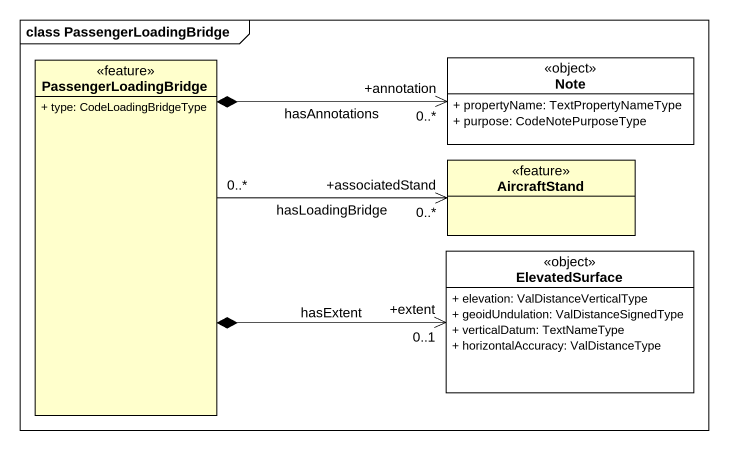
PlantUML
@startuml
mainframe class PassengerLoadingBridge
hide circle
hide empty members
skinparam classAttributeIconSize 0
class PassengerLoadingBridge <<feature>> {
  + type: CodeLoadingBridgeType
}
class "Note" as Note_ <<object>> #FFFFFF {
  + propertyName: TextPropertyNameType
  + purpose: CodeNotePurposeType
}
class AircraftStand <<feature>>
class ElevatedSurface <<object>> #FFFFFF {
  + elevation: ValDistanceVerticalType
  + geoidUndulation: ValDistanceSignedType
  + verticalDatum: TextNameType
  + horizontalAccuracy: ValDistanceType
}
PassengerLoadingBridge *-right-> "+annotation\n0..*" Note_ : hasAnnotations
PassengerLoadingBridge "0..*" -right-> "+associatedStand\n0..*" AircraftStand : hasLoadingBridge
PassengerLoadingBridge *-right-> "+extent\n0..1" ElevatedSurface : hasExtent
@enduml
